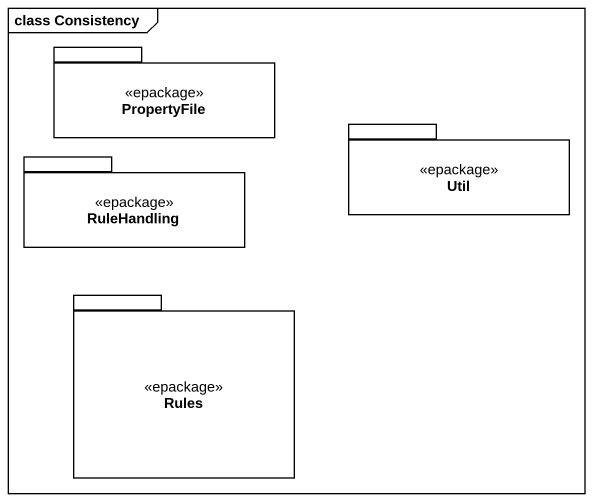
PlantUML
@startuml
mainframe class Consistency
package PropertyFile <<epackage>> {
}
package RuleHandling <<epackage>> {
}
package Util <<epackage>> {
}
package Rules <<epackage>> {
}
@enduml
